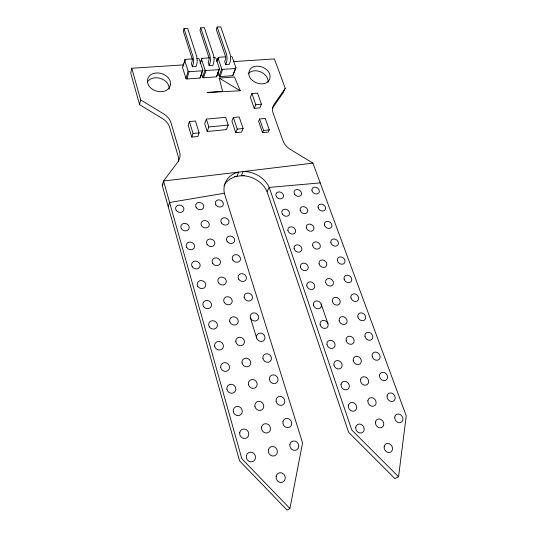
<?xml version="1.0" encoding="UTF-8"?>
<svg xmlns="http://www.w3.org/2000/svg" width="537" height="537" viewBox="0 0 537 537"><rect width="100%" height="100%" fill="white"/><g stroke="black" fill="none" stroke-linecap="round" stroke-linejoin="round"><path stroke-width="0.81" d="M234.394 176.599L241.241 175.767A24.152 20.017 26.6 0 1 267.043 191.487L348.634 432.312L394.896 478.615L398.555 476.769L406.241 415.86L312.91 163.134L290.356 149.414A15.311 11.948 28.7 0 1 282.986 140.761L273.205 113.367A15.083 11.572 27.2 0 1 274.132 104.279L285.254 88.283L274.414 58.936L233.535 61.601M169.236 89.055C169.47 78.704 153.058 73.475 147.272 82.074M183.479 64.876L131.753 68.253L140.681 99.909L163.798 113.985A16.298 12.975 17.4 0 1 171.014 122.819L179.586 151.796A16.519 13.459 18.1 0 1 177.861 161.952L163.55 181.009L162.214 185.278L239.562 460.84L287.12 510.15L289.906 508.512L302.573 442.891L224.352 193.226A24.353 20.117 26.6 0 1 232.87 174.33A24.38 20.137 26.7 0 1 238.804 172.102L312.91 163.134M131.753 68.253L130.76 73.173L139.593 104.661L162.523 118.617A16.157 12.915 17.3 0 1 169.672 127.397L178.15 156.2A16.378 13.391 18 0 1 178.499 161.509M139.593 104.661L140.681 99.909M184.023 28.615L183.325 31.2L192.024 58.399A1.987 0.597 85.3 0 1 192.145 61.184L191.407 63.668L192.387 66.742L196.059 66.494L196.817 64.024A5.941 1.806 85.4 0 0 196.475 55.653L187.682 28.434L184.023 28.615L192.776 55.882A5.954 1.786 85.3 0 1 193.132 64.265L192.387 66.742M192.582 58.916L185.164 59.379L182.513 67.414L185.956 78.422L186.883 78.979L199.992 78.033L200.516 77.375L202.845 70.119L199.274 59.117L198.348 58.553L196.703 58.654M183.265 66.017L183.896 63.809M184.319 62.332L185.164 59.379M200.737 27.81L199.979 30.381L208.886 57.345A1.967 0.624 85.6 0 1 208.987 60.11L208.181 62.574L209.182 65.621L212.8 65.38L213.619 62.923A5.894 1.9 85.7 0 0 213.337 54.62L204.335 27.635L200.737 27.81L209.692 54.841A5.9 1.879 85.6 0 1 209.994 63.165L209.182 65.621M185.956 78.422L188.118 71.132L184.621 60.037M186.883 78.979L189.051 71.696L202.308 70.79L202.845 70.119M200.079 63.373L201.979 58.325L209.282 57.868M200.838 61.99L201.979 58.325M199.992 78.033L202.308 70.79M217.183 27.018L216.364 29.569L225.473 56.304A1.953 0.658 85.9 0 1 225.553 59.05L224.688 61.507L225.715 64.521L229.272 64.286L230.151 61.842A5.847 1.994 86 0 0 229.923 53.599L220.727 26.85L217.183 27.018L226.339 53.821A5.853 1.973 85.9 0 1 226.58 62.077L225.715 64.521M213.337 57.613L214.954 57.513L215.874 58.07L219.526 68.978L216.505 76.845L203.604 77.771L202.684 77.214L205.033 69.971L201.456 58.976M203.604 77.771L205.96 70.535L219.009 69.642L219.526 68.978M189.4 121.57L188.198 125.255L191.816 137.096L197.885 136.485L199.153 132.867L195.468 121.006L189.4 121.57L193.045 133.471L191.816 137.096M216.787 61.574L218.532 57.284L225.715 56.835M217.545 60.198L218.532 57.284M168.222 206.597L169.611 202.503L163.55 181.009L238.804 172.102L236.884 176.297A24.152 20.017 26.6 0 0 224.083 185.54M216.505 76.845L219.009 69.642M231.299 56.486L232.212 57.036L235.938 67.857L232.763 75.67L220.063 76.583L219.15 76.032L221.68 68.83L218.022 57.936M220.063 76.583L222.6 69.394L235.434 68.508L235.938 67.857M206.342 119.107L204.718 123.691L207.175 131.505L226.426 129.612L228.225 125.094L225.674 117.328L206.342 119.107L208.833 126.96L207.175 131.505M232.763 75.67L235.434 68.508M233.373 117.496L231.917 121.127L235.75 132.693L241.563 132.109L243.093 128.538L239.2 116.959L233.373 117.496L237.247 129.115L235.75 132.693M251.927 93.566L250.383 97.257L254.243 108.38L259.861 107.877L261.472 104.238L257.552 93.102L251.927 93.566L255.82 104.735L254.243 108.38M259.586 118.972L258.579 121.214L262.546 132.652L268.218 132.075L269.272 129.873L265.251 118.435L259.586 118.972L263.58 130.444L262.546 132.652M243.187 171.578L241.241 175.767L244.536 175.364M285.254 88.283L283.127 92.8L272.514 108.085M267.057 191.487L269.225 187.426L320.213 182.889M162.214 185.278L163.194 183.969M224.352 193.226L169.611 202.503L241.845 458.732L289.906 508.512M263.58 130.444L269.272 129.873M193.045 133.471L199.153 132.867M237.247 129.115L243.093 128.538M208.833 126.96L228.225 125.094M255.82 104.735L261.472 104.238M219.21 78.06L234.461 76.945L240.227 90.773L207.034 92.532L222.613 91.29L219.21 78.06L240.227 90.773M221.68 68.83L222.6 69.394M205.033 69.971L205.96 70.535M188.118 71.132L189.051 71.696M398.555 476.769L351.809 430.05L269.225 187.426A24.353 20.117 26.6 0 0 250 172.263A24.38 20.137 26.7 0 0 243.207 171.571M321.18 304.117L327.939 323.623M217.868 72.166L219.15 76.032M201.677 74.099L202.684 77.214M250.396 317.723L256.659 338.095M248.134 73.864A11.082 8.357 24.6 0 1 260.566 71.851A11.082 8.357 24.6 0 1 268.138 82.262M248.772 73.603C249.141 84.249 269.601 88.82 270.124 76.301C269.608 65.782 249.477 61.231 248.772 73.603M170.538 84.289C168.323 96.848 146.655 92.069 147.42 80.235C149.816 67.87 171.102 72.596 170.538 84.289M375.464 422.122A4.645 3.96 56.6 0 0 381.149 427.734A4.645 3.96 56.6 0 0 382.196 420.35A4.645 3.96 56.6 0 0 375.464 422.122M355.769 427.244A4.685 4.054 57.3 0 0 361.482 432.923A4.685 4.054 57.3 0 0 362.636 425.432A4.685 4.054 57.3 0 0 355.769 427.244M318.146 207.631A3.981 3.222 33.4 0 0 324.355 210.544A3.981 3.222 33.4 0 0 322.992 204.53A3.981 3.222 33.4 0 0 318.146 207.631M324.455 224.99A4.021 3.282 34.9 0 0 330.718 227.916A4.021 3.282 34.9 0 0 329.315 221.788A4.021 3.282 34.9 0 0 324.455 224.99M330.879 242.684A4.068 3.343 36.4 0 0 337.202 245.631A4.068 3.343 36.4 0 0 335.766 239.374A4.068 3.343 36.4 0 0 330.879 242.684M348.332 405.529A4.605 3.994 54.4 0 0 353.977 411.114A4.605 3.994 54.4 0 0 355.152 403.811A4.605 3.994 54.4 0 0 348.332 405.529M367.899 400.683A4.571 3.907 54 0 0 373.51 406.207A4.571 3.907 54 0 0 374.578 399.004A4.571 3.907 54 0 0 367.899 400.683M333.96 365.093A4.457 3.866 48.5 0 0 340.807 368.214A4.457 3.866 48.5 0 0 339.23 360.945A4.457 3.866 48.5 0 0 333.96 365.093M360.481 379.693A4.491 3.846 51.4 0 0 366.026 385.123A4.491 3.846 51.4 0 0 367.12 378.102A4.491 3.846 51.4 0 0 360.481 379.693M341.049 384.27A4.531 3.934 51.5 0 0 346.62 389.768A4.531 3.934 51.5 0 0 347.828 382.646A4.531 3.934 51.5 0 0 341.049 384.27M337.437 260.72A4.108 3.403 38.2 0 0 343.814 263.687A4.108 3.403 38.2 0 0 342.338 257.304A4.108 3.403 38.2 0 0 337.437 260.72M344.116 279.119A4.162 3.464 40.1 0 0 350.56 282.106A4.162 3.464 40.1 0 0 349.037 275.588A4.162 3.464 40.1 0 0 344.116 279.119M350.936 297.881A4.209 3.524 42.1 0 0 357.434 300.888A4.209 3.524 42.1 0 0 355.87 294.236A4.209 3.524 42.1 0 0 350.936 297.881M357.89 317.025A4.269 3.584 44.3 0 0 364.448 320.045A4.269 3.584 44.3 0 0 362.844 313.252A4.269 3.584 44.3 0 0 357.89 317.025M364.985 336.551A4.33 3.645 46.5 0 0 371.604 339.599A4.33 3.645 46.5 0 0 369.959 332.658A4.33 3.645 46.5 0 0 364.985 336.551M372.222 356.487A4.39 3.705 48.9 0 0 378.914 359.548A4.39 3.705 48.9 0 0 377.216 352.46A4.39 3.705 48.9 0 0 372.222 356.487M379.531 375.202A4.457 3.759 51.3 0 0 385.042 380.579A4.457 3.759 51.3 0 0 386.036 373.645A4.457 3.759 51.3 0 0 379.531 375.202M387.07 395.937A4.531 3.819 53.6 0 0 392.648 401.394A4.531 3.819 53.6 0 0 393.614 394.292A4.531 3.819 53.6 0 0 387.07 395.937M394.762 417.108A4.611 3.873 56 0 0 400.414 422.659A4.611 3.873 56 0 0 401.354 415.369A4.611 3.873 56 0 0 394.762 417.108M384.143 446.69A4.746 4.021 59.4 0 0 389.909 452.409A4.746 4.021 59.4 0 0 390.923 444.811A4.746 4.021 59.4 0 0 384.143 446.69M311.963 190.601A3.94 3.168 32.1 0 0 318.112 193.495A3.94 3.168 32.1 0 0 316.783 187.601A3.94 3.168 32.1 0 0 311.963 190.601M294.659 194.3A3.974 3.222 30.9 0 0 301.21 195.005A3.974 3.222 30.9 0 0 297.565 189.534A3.974 3.222 30.9 0 0 294.659 194.3M276.454 196.75A4.014 3.282 29.6 0 0 283.106 197.455A4.014 3.282 29.6 0 0 279.468 191.924A4.014 3.282 29.6 0 0 276.454 196.75M300.163 210.202A4.014 3.282 32.2 0 0 306.439 213.135A4.014 3.282 32.2 0 0 305.123 207.06A4.014 3.282 32.2 0 0 300.163 210.202M282.415 214.162A4.048 3.35 30.9 0 0 289.121 214.84A4.048 3.35 30.9 0 0 285.436 209.215A4.048 3.35 30.9 0 0 282.415 214.162M319.099 263.868A4.142 3.47 37.2 0 0 325.55 266.862A4.142 3.47 37.2 0 0 324.126 260.405A4.142 3.47 37.2 0 0 319.099 263.868M294.108 248.631A4.135 3.477 34.1 0 0 300.566 251.631A4.135 3.477 34.1 0 0 299.237 245.234A4.135 3.477 34.1 0 0 294.108 248.631M312.668 245.631A4.101 3.41 35.4 0 0 319.059 248.604A4.101 3.41 35.4 0 0 317.669 242.274A4.101 3.41 35.4 0 0 312.668 245.631M287.919 230.548A4.088 3.41 32.4 0 0 294.316 233.528A4.088 3.41 32.4 0 0 293.027 227.258A4.088 3.41 32.4 0 0 287.919 230.548M306.352 227.742A4.054 3.35 33.7 0 0 312.688 230.695A4.054 3.35 33.7 0 0 311.339 224.5A4.054 3.35 33.7 0 0 306.352 227.742M306.855 285.885A4.229 3.611 38.1 0 0 313.44 288.926A4.229 3.611 38.1 0 0 312.031 282.261A4.229 3.611 38.1 0 0 306.855 285.885M325.664 282.469A4.195 3.537 39.2 0 0 332.175 285.483A4.195 3.537 39.2 0 0 330.711 278.891A4.195 3.537 39.2 0 0 325.664 282.469M300.418 267.077A4.182 3.544 36 0 0 306.936 270.091A4.182 3.544 36 0 0 305.573 263.56A4.182 3.544 36 0 0 300.418 267.077M332.363 301.452A4.242 3.598 41.3 0 0 338.934 304.479A4.242 3.598 41.3 0 0 337.431 297.746A4.242 3.598 41.3 0 0 332.363 301.452M313.427 305.083A4.276 3.678 40.4 0 0 320.072 308.144A4.276 3.678 40.4 0 0 318.629 301.331A4.276 3.678 40.4 0 0 313.427 305.083M353.286 360.75A4.424 3.786 48.7 0 0 360.052 363.838A4.424 3.786 48.7 0 0 358.414 356.662A4.424 3.786 48.7 0 0 353.286 360.75M326.973 344.673A4.397 3.806 45.7 0 0 333.752 347.775A4.397 3.806 45.7 0 0 332.222 340.666A4.397 3.806 45.7 0 0 326.973 344.673M346.164 340.572A4.363 3.725 46.1 0 0 352.863 343.646A4.363 3.725 46.1 0 0 351.272 336.618A4.363 3.725 46.1 0 0 346.164 340.572M320.133 324.677A4.336 3.739 42.9 0 0 326.845 327.758A4.336 3.739 42.9 0 0 325.355 320.797A4.336 3.739 42.9 0 0 320.133 324.677M339.196 320.811A4.303 3.658 43.7 0 0 345.828 323.865A4.303 3.658 43.7 0 0 344.284 316.991A4.303 3.658 43.7 0 0 339.196 320.811M268.379 449.952A4.86 4.464 62.4 0 0 274.226 455.92A4.86 4.464 62.4 0 0 275.89 447.972A4.86 4.464 62.4 0 0 268.379 449.952M289.899 444.361A4.813 4.363 60.6 0 0 295.712 450.254A4.813 4.363 60.6 0 0 297.25 442.421A4.813 4.363 60.6 0 0 289.899 444.361M181.372 228.661A4.276 3.678 20.9 0 0 188.648 229.333A4.276 3.678 20.9 0 0 185.03 223.392A4.276 3.678 20.9 0 0 181.372 228.661M186.722 247.476A4.316 3.759 22 0 0 194.065 248.114A4.316 3.759 22 0 0 190.393 242.059A4.316 3.759 22 0 0 186.722 247.476M192.186 266.688A4.35 3.84 23.4 0 0 199.589 267.285A4.35 3.84 23.4 0 0 195.864 261.116A4.35 3.84 23.4 0 0 192.186 266.688M282.939 421.72A4.726 4.296 56.2 0 0 288.678 427.512A4.726 4.296 56.2 0 0 290.235 419.887A4.726 4.296 56.2 0 0 282.939 421.72M261.586 427.002A4.766 4.403 57.2 0 0 267.352 432.876A4.766 4.403 57.2 0 0 269.037 425.136A4.766 4.403 57.2 0 0 261.586 427.002M269.44 379.605A4.571 4.162 47.1 0 0 276.548 382.821A4.571 4.162 47.1 0 0 275.192 375.256A4.571 4.162 47.1 0 0 269.44 379.605M254.9 406.334A4.685 4.33 51.6 0 0 262.17 409.603A4.685 4.33 51.6 0 0 260.841 401.757A4.685 4.33 51.6 0 0 254.9 406.334M276.112 401.32A4.645 4.229 51.6 0 0 283.294 404.556A4.645 4.229 51.6 0 0 281.891 396.809A4.645 4.229 51.6 0 0 276.112 401.32M197.764 286.295A4.39 3.927 25.2 0 0 205.228 286.852A4.39 3.927 25.2 0 0 201.456 280.576A4.39 3.927 25.2 0 0 197.764 286.295M203.456 306.325A4.437 4.014 27.4 0 0 210.994 306.835A4.437 4.014 27.4 0 0 207.154 300.438A4.437 4.014 27.4 0 0 203.456 306.325M209.276 326.778A4.484 4.101 30.3 0 0 216.874 327.248A4.484 4.101 30.3 0 0 212.988 320.723A4.484 4.101 30.3 0 0 209.276 326.778M214.632 346.063A4.531 4.189 34 0 0 221.768 349.292A4.531 4.189 34 0 0 220.64 341.874A4.531 4.189 34 0 0 214.632 346.063M220.7 367.382A4.585 4.276 38.8 0 0 227.903 370.637A4.585 4.276 38.8 0 0 226.735 363.046A4.585 4.276 38.8 0 0 220.7 367.382M226.896 389.177A4.652 4.356 44.7 0 0 234.179 392.46A4.652 4.356 44.7 0 0 232.971 384.687A4.652 4.356 44.7 0 0 226.896 389.177M233.233 411.463A4.726 4.437 51.5 0 0 240.589 414.765A4.726 4.437 51.5 0 0 239.341 406.811A4.726 4.437 51.5 0 0 233.233 411.463M239.77 432.406A4.806 4.504 58.5 0 0 245.57 438.346A4.806 4.504 58.5 0 0 247.382 430.493A4.806 4.504 58.5 0 0 239.77 432.406M246.389 455.665A4.907 4.571 64.8 0 0 252.262 461.713A4.907 4.571 64.8 0 0 254.061 453.644A4.907 4.571 64.8 0 0 246.389 455.665M276.179 476.279A4.974 4.531 67.4 0 0 282.106 482.36A4.974 4.531 67.4 0 0 283.751 474.171A4.974 4.531 67.4 0 0 276.179 476.279M176.123 210.222A4.236 3.598 20 0 0 183.345 210.934A4.236 3.598 20 0 0 179.774 205.094A4.236 3.598 20 0 0 176.123 210.222M196.193 207.53A4.189 3.537 22.2 0 0 203.295 208.235A4.189 3.537 22.2 0 0 199.71 202.462A4.189 3.537 22.2 0 0 196.193 207.53M215.881 204.886A4.142 3.477 24.3 0 0 222.875 205.59A4.142 3.477 24.3 0 0 219.271 199.878A4.142 3.477 24.3 0 0 215.881 204.886M201.59 225.762A4.229 3.611 23.3 0 0 208.752 226.433A4.229 3.611 23.3 0 0 205.114 220.553A4.229 3.611 23.3 0 0 201.59 225.762M221.419 222.915A4.182 3.551 25.4 0 0 228.473 223.593A4.182 3.551 25.4 0 0 224.822 217.774A4.182 3.551 25.4 0 0 221.419 222.915M218.445 282.731A4.343 3.853 28 0 0 225.795 283.288A4.343 3.853 28 0 0 222.003 277.085A4.343 3.853 28 0 0 218.445 282.731M232.843 260.083A4.262 3.699 28.5 0 0 240.005 260.68A4.262 3.699 28.5 0 0 236.253 254.652A4.262 3.699 28.5 0 0 232.843 260.083M212.712 263.352A4.303 3.772 26.1 0 0 219.995 263.949A4.303 3.772 26.1 0 0 216.257 257.854A4.303 3.772 26.1 0 0 212.712 263.352M227.07 241.314A4.215 3.625 26.8 0 0 234.179 241.952A4.215 3.625 26.8 0 0 230.48 236.032A4.215 3.625 26.8 0 0 227.07 241.314M207.094 244.362A4.262 3.692 24.6 0 0 214.317 245A4.262 3.692 24.6 0 0 210.632 239.019A4.262 3.692 24.6 0 0 207.094 244.362M244.154 297.276A4.35 3.853 32.8 0 0 250.98 300.405A4.35 3.853 32.8 0 0 249.779 293.477A4.35 3.853 32.8 0 0 244.154 297.276M224.305 302.519A4.39 3.934 30.4 0 0 231.709 303.036A4.39 3.934 30.4 0 0 227.863 296.713A4.39 3.934 30.4 0 0 224.305 302.519M238.723 279.24A4.303 3.779 30.5 0 0 245.953 279.797A4.303 3.779 30.5 0 0 242.147 273.662A4.303 3.779 30.5 0 0 238.723 279.24M229.702 321.166A4.437 4.014 33.3 0 0 236.676 324.341A4.437 4.014 33.3 0 0 235.508 317.179A4.437 4.014 33.3 0 0 229.702 321.166M250.276 317.213A4.397 3.934 35.7 0 0 257.169 320.361A4.397 3.934 35.7 0 0 255.934 313.286A4.397 3.934 35.7 0 0 250.276 317.213M248.389 384.344A4.611 4.256 46.2 0 0 255.585 387.586A4.611 4.256 46.2 0 0 254.303 379.921A4.611 4.256 46.2 0 0 248.389 384.344M262.915 358.36A4.511 4.088 42.8 0 0 269.95 361.555A4.511 4.088 42.8 0 0 268.634 354.158A4.511 4.088 42.8 0 0 262.915 358.36M242.026 362.824A4.551 4.175 41.2 0 0 249.148 366.053A4.551 4.175 41.2 0 0 247.899 358.555A4.551 4.175 41.2 0 0 242.026 362.824M256.532 337.572A4.45 4.007 39 0 0 263.492 340.74A4.45 4.007 39 0 0 262.217 333.504A4.45 4.007 39 0 0 256.532 337.572M235.797 341.774A4.491 4.095 36.9 0 0 242.845 344.976A4.491 4.095 36.9 0 0 241.643 337.645A4.491 4.095 36.9 0 0 235.797 341.774"/></g></svg>
